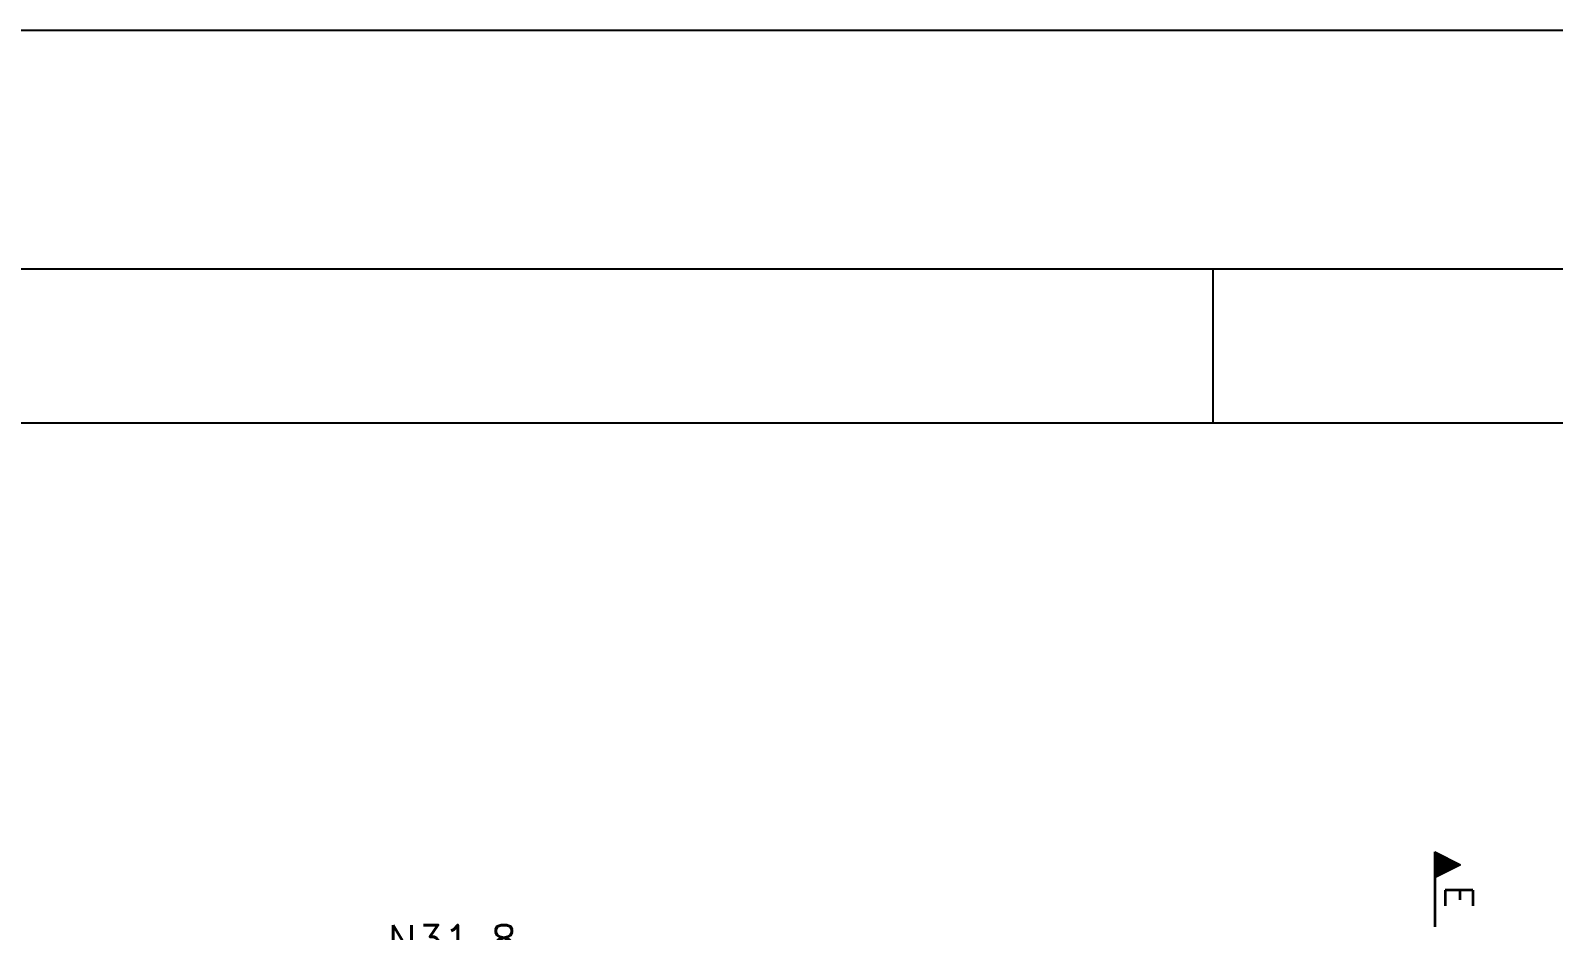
# Model space of a CAD drawing. Extents: x -2 to 121, y -2 to 61.
# Drawn here: x 35.07 to 44.96, y 55.1 to 60.95 of the extents above; entities that cross this region are included whole.
import ezdxf

# ---------------------------------------------------------------- set-up
doc = ezdxf.new("R2010")
doc.units = 0
doc.header["$MEASUREMENT"] = 0
doc.linetypes.add('HIDDEN', pattern=[0.375, 0.25, -0.125])
doc.layers.get('Defpoints').update_dxf_attribs({"linetype": 'CONTINUOUS'})
doc.layers.add('ARQ_FOLHA', color=7, linetype='CONTINUOUS')
doc.layers.add('PENA_03', color=3, linetype='CONTINUOUS')
doc.styles.get("Standard").update_dxf_attribs({"font": 'ROMANS.SHX'})

msp = doc.modelspace()

# ---------------------------------------------------------------- linework, layer by layer
at = {"layer": 'ARQ_FOLHA', "color": 1}
msp.add_line((42.75, 58.396255), (42.75, 59.396255), dxfattribs=at)
for points in [[(0, -0.003745), (118.9, -0.003745), (118.9, 59.396255), (0, 59.396255)], [(2.5, 0.996255), (117.9, 0.996255), (117.9, 58.396255), (2.5, 58.396255)]]:
    msp.add_lwpolyline(points, close=True, dxfattribs=at)
at = {"layer": 'Defpoints', "color": 8, "linetype": 'HIDDEN', "ltscale": 100}
msp.add_lwpolyline([(-1.95, 60.946255), (-1.95, -1.553745), (120.85, -1.553745), (120.85, 60.946255)], close=True, dxfattribs=at)
at = {"layer": 'PENA_03', "linetype": 'Continuous'}
for p, q in [((44.190122, 55.124325), (44.190122, 55.610707)), ((44.190122, 55.610707), (44.356055, 55.527741)), ((44.190817, 55.609579), (44.354494, 55.527741)), ((44.190818, 55.609579), (44.190818, 55.445902)), ((44.202886, 55.604325), (44.202886, 55.451156)), ((44.21565, 55.597943), (44.21565, 55.457538)), ((44.228414, 55.591561), (44.228414, 55.46392)), ((44.241178, 55.585179), (44.241178, 55.470302)), ((44.356055, 55.527741), (44.190817, 55.445122)), ((44.354494, 55.527741), (44.190818, 55.445902)), ((44.253942, 55.578797), (44.253942, 55.476684)), ((44.266706, 55.572415), (44.266706, 55.483066)), ((44.27947, 55.566033), (44.27947, 55.489448)), ((44.292234, 55.559651), (44.292234, 55.49583)), ((44.304998, 55.553269), (44.304998, 55.502212)), ((44.317762, 55.546887), (44.317762, 55.508594)), ((44.330527, 55.540505), (44.330527, 55.514976)), ((44.343291, 55.534123), (44.343291, 55.521359)), ((44.190818, 55.445122), (44.190818, 55.124325))]:
    msp.add_line(p, q, dxfattribs=at)

# ---------------------------------------------------------------- texts
msp.add_text('E', height=0.18, rotation=270, dxfattribs=at).set_placement((44.257151, 55.392308))
msp.add_text('N31 8', height=0.2, dxfattribs=at).set_placement((37.39021, 54.935578))

doc.saveas('drawing.dxf')
